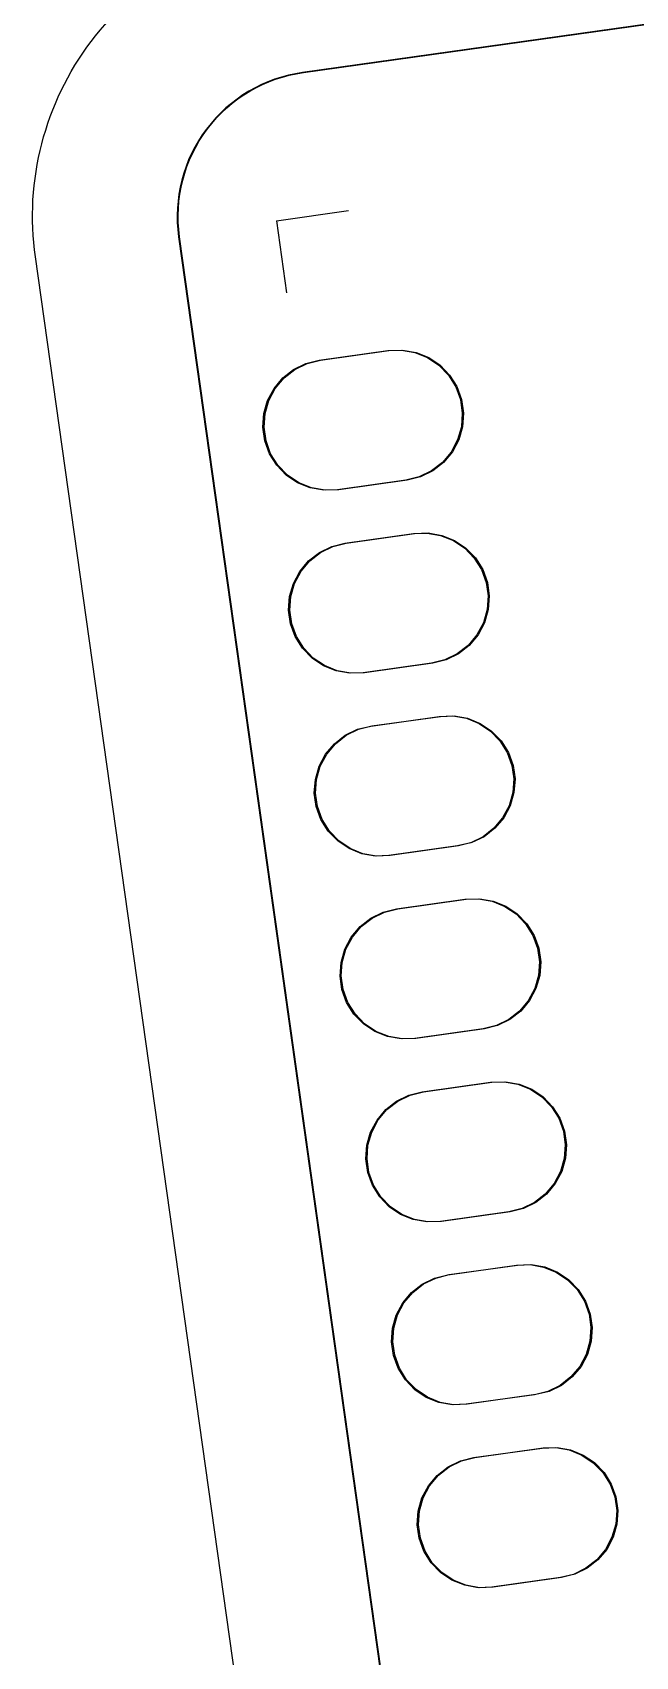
# Model space of a CAD drawing. Header units: inches. Extents: x 5 to 159, y 7 to 116.
# Drawn here: x 5.05 to 13.33, y 64.28 to 86.62 of the extents above; entities that cross this region are included whole.
import ezdxf

# ---------------------------------------------------------------- set-up
doc = ezdxf.new("R2010")
doc.units = ezdxf.units.IN
doc.header["$MEASUREMENT"] = 0
doc.layers.add('KICAD_EXPORT', color=12, linetype='Continuous')
doc.layers.add('OUTLINE_CURVED', color=6, linetype='Continuous')

msp = doc.modelspace()

# ---------------------------------------------------------------- linework, layer by layer
at = {"layer": 'KICAD_EXPORT', "linetype": 'Continuous'}
for p, q in [((41.778, 90.707), (8.76, 86.067)), ((8.401, 84.027), (9.392, 84.167)), ((8.401, 84.027), (8.541, 83.037)), ((7.058, 83.808), (12.555, 44.693)), ((8.99, 82.111), (9.93, 82.243)), ((9.006, 82.111), (9.947, 82.243)), ((9.93, 82.243), (10.118, 82.249)), ((9.947, 82.243), (10.135, 82.25)), ((10.118, 82.249), (10.304, 82.217)), ((10.135, 82.25), (10.32, 82.217)), ((10.304, 82.217), (10.478, 82.146)), ((10.32, 82.217), (10.495, 82.147)), ((8.49, 81.867), (8.638, 81.983)), ((8.506, 81.867), (8.654, 81.983)), ((8.638, 81.983), (8.807, 82.065)), ((8.654, 81.983), (8.824, 82.066)), ((8.807, 82.065), (8.99, 82.111)), ((8.824, 82.066), (9.006, 82.111)), ((10.478, 82.146), (10.634, 82.041)), ((10.495, 82.147), (10.651, 82.042)), ((10.634, 82.041), (10.765, 81.906)), ((10.651, 82.042), (10.781, 81.906)), ((8.369, 81.723), (8.49, 81.867)), ((8.385, 81.723), (8.506, 81.867)), ((10.765, 81.906), (10.865, 81.746)), ((10.781, 81.906), (10.881, 81.747)), ((10.865, 81.746), (10.929, 81.569)), ((10.881, 81.747), (10.945, 81.57)), ((8.229, 81.376), (8.28, 81.556)), ((8.245, 81.376), (8.297, 81.557)), ((8.28, 81.556), (8.369, 81.723)), ((8.297, 81.557), (8.385, 81.723)), ((10.929, 81.569), (10.955, 81.383)), ((10.945, 81.57), (10.972, 81.384)), ((8.215, 81.188), (8.229, 81.376)), ((8.232, 81.189), (8.245, 81.376)), ((10.955, 81.383), (10.942, 81.195)), ((10.972, 81.384), (10.958, 81.196)), ((8.242, 81.002), (8.215, 81.188)), ((8.258, 81.002), (8.232, 81.189)), ((10.942, 81.195), (10.89, 81.014)), ((10.958, 81.196), (10.907, 81.015)), ((8.306, 80.825), (8.242, 81.002)), ((8.322, 80.825), (8.258, 81.002)), ((10.802, 80.848), (10.681, 80.704)), ((10.818, 80.849), (10.697, 80.705)), ((10.89, 81.014), (10.802, 80.848)), ((10.907, 81.015), (10.818, 80.849)), ((8.406, 80.665), (8.306, 80.825)), ((8.422, 80.666), (8.322, 80.825)), ((8.536, 80.53), (8.406, 80.665)), ((8.553, 80.53), (8.422, 80.666)), ((10.681, 80.704), (10.533, 80.588)), ((10.697, 80.705), (10.549, 80.589)), ((8.692, 80.425), (8.536, 80.53)), ((8.709, 80.425), (8.553, 80.53)), ((8.867, 80.354), (8.692, 80.425)), ((8.883, 80.355), (8.709, 80.425)), ((10.181, 80.46), (9.24, 80.328)), ((10.197, 80.461), (9.257, 80.329)), ((10.363, 80.506), (10.181, 80.46)), ((10.38, 80.506), (10.197, 80.461)), ((10.533, 80.588), (10.363, 80.506)), ((10.549, 80.589), (10.38, 80.506)), ((9.052, 80.322), (8.867, 80.354)), ((9.069, 80.322), (8.883, 80.355)), ((9.24, 80.328), (9.052, 80.322)), ((9.257, 80.329), (9.069, 80.322)), ((10.284, 79.728), (10.472, 79.734)), ((10.3, 79.728), (10.488, 79.735)), ((10.472, 79.734), (10.657, 79.701)), ((10.488, 79.735), (10.674, 79.702)), ((8.991, 79.467), (9.161, 79.55)), ((9.008, 79.468), (9.177, 79.55)), ((9.161, 79.55), (9.343, 79.595)), ((9.177, 79.55), (9.36, 79.596)), ((9.343, 79.595), (10.284, 79.728)), ((9.36, 79.596), (10.3, 79.728)), ((10.657, 79.701), (10.832, 79.631)), ((10.674, 79.702), (10.848, 79.632)), ((10.832, 79.631), (10.988, 79.526)), ((10.848, 79.632), (11.004, 79.526)), ((10.988, 79.526), (11.118, 79.39)), ((11.004, 79.526), (11.135, 79.391)), ((8.722, 79.207), (8.843, 79.351)), ((8.739, 79.208), (8.86, 79.352)), ((8.843, 79.351), (8.991, 79.467)), ((8.86, 79.352), (9.008, 79.468)), ((11.118, 79.39), (11.218, 79.231)), ((11.135, 79.391), (11.235, 79.231)), ((8.634, 79.041), (8.722, 79.207)), ((8.65, 79.042), (8.739, 79.208)), ((11.218, 79.231), (11.282, 79.054)), ((11.235, 79.231), (11.299, 79.055)), ((8.569, 78.673), (8.582, 78.86)), ((8.582, 78.86), (8.634, 79.041)), ((8.585, 78.673), (8.599, 78.861)), ((8.599, 78.861), (8.65, 79.042)), ((11.282, 79.054), (11.309, 78.868)), ((11.309, 78.868), (11.295, 78.68)), ((11.299, 79.055), (11.325, 78.868)), ((11.325, 78.868), (11.312, 78.681)), ((8.595, 78.486), (8.569, 78.673)), ((8.612, 78.487), (8.585, 78.673)), ((11.295, 78.68), (11.244, 78.499)), ((11.312, 78.681), (11.26, 78.5)), ((8.659, 78.31), (8.595, 78.486)), ((8.676, 78.31), (8.612, 78.487)), ((11.244, 78.499), (11.155, 78.333)), ((11.26, 78.5), (11.172, 78.334)), ((8.759, 78.15), (8.659, 78.31)), ((8.776, 78.151), (8.676, 78.31)), ((11.034, 78.189), (10.886, 78.073)), ((11.051, 78.189), (10.903, 78.074)), ((11.155, 78.333), (11.034, 78.189)), ((11.172, 78.334), (11.051, 78.189)), ((8.89, 78.015), (8.759, 78.15)), ((8.906, 78.015), (8.776, 78.151)), ((9.046, 77.909), (8.89, 78.015)), ((9.062, 77.91), (8.906, 78.015)), ((10.534, 77.945), (9.594, 77.813)), ((10.551, 77.946), (9.61, 77.813)), ((10.717, 77.991), (10.534, 77.945)), ((10.733, 77.991), (10.551, 77.946)), ((10.886, 78.073), (10.717, 77.991)), ((10.903, 78.074), (10.733, 77.991)), ((9.22, 77.839), (9.046, 77.909)), ((9.237, 77.84), (9.062, 77.91)), ((9.406, 77.806), (9.22, 77.839)), ((9.422, 77.807), (9.237, 77.84)), ((9.594, 77.813), (9.406, 77.806)), ((9.61, 77.813), (9.422, 77.807)), ((9.514, 77.035), (9.697, 77.08)), ((9.531, 77.035), (9.713, 77.081)), ((9.697, 77.08), (10.637, 77.212)), ((9.713, 77.081), (10.654, 77.213)), ((10.637, 77.212), (10.825, 77.219)), ((10.654, 77.213), (10.842, 77.219)), ((10.825, 77.219), (11.011, 77.186)), ((10.842, 77.219), (11.027, 77.187)), ((11.011, 77.186), (11.185, 77.116)), ((11.027, 77.187), (11.202, 77.116)), ((11.185, 77.116), (11.341, 77.01)), ((11.202, 77.116), (11.358, 77.011)), ((9.076, 76.692), (9.197, 76.836)), ((9.092, 76.693), (9.213, 76.837)), ((9.197, 76.836), (9.345, 76.952)), ((9.213, 76.837), (9.361, 76.953)), ((9.345, 76.952), (9.514, 77.035)), ((9.361, 76.953), (9.531, 77.035)), ((11.341, 77.01), (11.472, 76.875)), ((11.358, 77.011), (11.488, 76.876)), ((11.472, 76.875), (11.572, 76.716)), ((11.488, 76.876), (11.588, 76.716)), ((8.987, 76.526), (9.076, 76.692)), ((9.004, 76.527), (9.092, 76.693)), ((11.572, 76.716), (11.636, 76.539)), ((11.588, 76.716), (11.652, 76.539)), ((8.936, 76.345), (8.987, 76.526)), ((8.952, 76.346), (9.004, 76.527)), ((11.636, 76.539), (11.662, 76.352)), ((11.652, 76.539), (11.679, 76.353)), ((8.922, 76.157), (8.936, 76.345)), ((8.949, 75.971), (8.922, 76.157)), ((8.939, 76.158), (8.952, 76.346)), ((8.965, 75.972), (8.939, 76.158)), ((11.649, 76.165), (11.597, 75.984)), ((11.665, 76.165), (11.614, 75.984)), ((11.662, 76.352), (11.649, 76.165)), ((11.679, 76.353), (11.665, 76.165)), ((9.013, 75.794), (8.949, 75.971)), ((9.029, 75.795), (8.965, 75.972)), ((11.597, 75.984), (11.509, 75.818)), ((11.614, 75.984), (11.525, 75.818)), ((9.113, 75.635), (9.013, 75.794)), ((9.129, 75.635), (9.029, 75.795)), ((11.509, 75.818), (11.388, 75.674)), ((11.525, 75.818), (11.404, 75.674)), ((9.243, 75.499), (9.113, 75.635)), ((9.26, 75.5), (9.129, 75.635)), ((9.399, 75.394), (9.243, 75.499)), ((9.416, 75.395), (9.26, 75.5)), ((11.24, 75.558), (11.07, 75.475)), ((11.256, 75.558), (11.087, 75.476)), ((11.388, 75.674), (11.24, 75.558)), ((11.404, 75.674), (11.256, 75.558)), ((9.574, 75.324), (9.399, 75.394)), ((9.59, 75.324), (9.416, 75.395)), ((9.759, 75.291), (9.574, 75.324)), ((9.776, 75.292), (9.59, 75.324)), ((9.947, 75.298), (9.759, 75.291)), ((9.964, 75.298), (9.776, 75.292)), ((10.888, 75.43), (9.947, 75.298)), ((10.904, 75.43), (9.964, 75.298)), ((11.07, 75.475), (10.888, 75.43)), ((11.087, 75.476), (10.904, 75.43)), ((10.05, 74.565), (10.991, 74.697)), ((10.067, 74.565), (11.007, 74.698)), ((10.991, 74.697), (11.179, 74.704)), ((11.007, 74.698), (11.195, 74.704)), ((11.179, 74.704), (11.364, 74.671)), ((11.195, 74.704), (11.381, 74.671)), ((11.364, 74.671), (11.539, 74.6)), ((11.381, 74.671), (11.555, 74.601)), ((11.539, 74.6), (11.695, 74.495)), ((11.555, 74.601), (11.711, 74.496)), ((9.55, 74.321), (9.698, 74.437)), ((9.567, 74.322), (9.715, 74.437)), ((9.698, 74.437), (9.868, 74.519)), ((9.715, 74.437), (9.884, 74.52)), ((9.868, 74.519), (10.05, 74.565)), ((9.884, 74.52), (10.067, 74.565)), ((11.695, 74.495), (11.825, 74.36)), ((11.711, 74.496), (11.842, 74.36)), ((9.341, 74.011), (9.429, 74.177)), ((9.357, 74.011), (9.446, 74.177)), ((9.429, 74.177), (9.55, 74.321)), ((9.446, 74.177), (9.567, 74.322)), ((11.825, 74.36), (11.925, 74.2)), ((11.842, 74.36), (11.942, 74.201)), ((11.925, 74.2), (11.989, 74.023)), ((11.942, 74.201), (12.006, 74.024)), ((9.289, 73.83), (9.341, 74.011)), ((9.306, 73.83), (9.357, 74.011)), ((11.989, 74.023), (12.016, 73.837)), ((12.006, 74.024), (12.032, 73.838)), ((9.276, 73.642), (9.289, 73.83)), ((9.292, 73.643), (9.306, 73.83)), ((12.016, 73.837), (12.002, 73.649)), ((12.032, 73.838), (12.019, 73.65)), ((9.302, 73.456), (9.276, 73.642)), ((9.319, 73.456), (9.292, 73.643)), ((12.002, 73.649), (11.951, 73.469)), ((12.019, 73.65), (11.967, 73.469)), ((9.366, 73.279), (9.302, 73.456)), ((9.383, 73.28), (9.319, 73.456)), ((9.466, 73.119), (9.366, 73.279)), ((9.483, 73.12), (9.383, 73.28)), ((11.862, 73.302), (11.741, 73.158)), ((11.879, 73.303), (11.758, 73.159)), ((11.951, 73.469), (11.862, 73.302)), ((11.967, 73.469), (11.879, 73.303)), ((9.597, 72.984), (9.466, 73.119)), ((9.613, 72.985), (9.483, 73.12)), ((11.593, 73.042), (11.424, 72.96)), ((11.61, 73.043), (11.44, 72.961)), ((11.741, 73.158), (11.593, 73.042)), ((11.758, 73.159), (11.61, 73.043)), ((9.753, 72.879), (9.597, 72.984)), ((9.769, 72.879), (9.613, 72.985)), ((9.927, 72.808), (9.753, 72.879)), ((9.944, 72.809), (9.769, 72.879)), ((10.113, 72.776), (9.927, 72.808)), ((10.129, 72.776), (9.944, 72.809)), ((11.241, 72.914), (10.301, 72.782)), ((11.258, 72.915), (10.317, 72.783)), ((11.424, 72.96), (11.241, 72.914)), ((11.44, 72.961), (11.258, 72.915)), ((10.301, 72.782), (10.113, 72.776)), ((10.317, 72.783), (10.129, 72.776)), ((10.404, 72.049), (11.344, 72.182)), ((10.42, 72.05), (11.361, 72.182)), ((11.344, 72.182), (11.532, 72.188)), ((11.361, 72.182), (11.549, 72.189)), ((11.532, 72.188), (11.718, 72.156)), ((11.549, 72.189), (11.734, 72.156)), ((11.718, 72.156), (11.892, 72.085)), ((11.734, 72.156), (11.909, 72.086)), ((9.904, 71.806), (10.052, 71.921)), ((9.92, 71.806), (10.068, 71.922)), ((10.052, 71.921), (10.221, 72.004)), ((10.068, 71.922), (10.238, 72.005)), ((10.221, 72.004), (10.404, 72.049)), ((10.238, 72.005), (10.42, 72.05)), ((11.892, 72.085), (12.048, 71.98)), ((11.909, 72.086), (12.065, 71.98)), ((12.048, 71.98), (12.179, 71.845)), ((12.065, 71.98), (12.195, 71.845)), ((9.783, 71.661), (9.904, 71.806)), ((9.799, 71.662), (9.92, 71.806)), ((12.179, 71.845), (12.279, 71.685)), ((12.195, 71.845), (12.295, 71.686)), ((9.643, 71.314), (9.694, 71.495)), ((9.659, 71.315), (9.711, 71.496)), ((9.694, 71.495), (9.783, 71.661)), ((9.711, 71.496), (9.799, 71.662)), ((12.279, 71.685), (12.343, 71.508)), ((12.295, 71.686), (12.359, 71.509)), ((12.343, 71.508), (12.369, 71.322)), ((12.359, 71.509), (12.386, 71.322)), ((9.629, 71.127), (9.643, 71.314)), ((9.646, 71.127), (9.659, 71.315)), ((12.369, 71.322), (12.356, 71.134)), ((12.386, 71.322), (12.372, 71.135)), ((9.656, 70.94), (9.629, 71.127)), ((9.672, 70.941), (9.646, 71.127)), ((12.356, 71.134), (12.304, 70.953)), ((12.372, 71.135), (12.321, 70.954)), ((9.72, 70.764), (9.656, 70.94)), ((9.736, 70.764), (9.672, 70.941)), ((12.304, 70.953), (12.216, 70.787)), ((12.321, 70.954), (12.232, 70.788)), ((9.82, 70.604), (9.72, 70.764)), ((9.836, 70.605), (9.736, 70.764)), ((9.95, 70.469), (9.82, 70.604)), ((9.967, 70.469), (9.836, 70.605)), ((12.095, 70.643), (11.947, 70.527)), ((12.111, 70.644), (11.963, 70.528)), ((12.216, 70.787), (12.095, 70.643)), ((12.232, 70.788), (12.111, 70.644)), ((10.106, 70.364), (9.95, 70.469)), ((10.123, 70.364), (9.967, 70.469)), ((10.281, 70.293), (10.106, 70.364)), ((10.297, 70.294), (10.123, 70.364)), ((11.595, 70.399), (10.654, 70.267)), ((11.611, 70.4), (10.671, 70.268)), ((11.777, 70.445), (11.595, 70.399)), ((11.794, 70.445), (11.611, 70.4)), ((11.947, 70.527), (11.777, 70.445)), ((11.963, 70.528), (11.794, 70.445)), ((10.466, 70.26), (10.281, 70.293)), ((10.483, 70.261), (10.297, 70.294)), ((10.654, 70.267), (10.466, 70.26)), ((10.671, 70.268), (10.483, 70.261)), ((10.405, 69.406), (10.575, 69.489)), ((10.422, 69.407), (10.591, 69.489)), ((10.575, 69.489), (10.757, 69.534)), ((10.591, 69.489), (10.774, 69.535)), ((10.757, 69.534), (11.698, 69.666)), ((10.774, 69.535), (11.714, 69.667)), ((11.698, 69.666), (11.886, 69.673)), ((11.714, 69.667), (11.902, 69.674)), ((11.886, 69.673), (12.071, 69.64)), ((11.902, 69.674), (12.088, 69.641)), ((12.071, 69.64), (12.246, 69.57)), ((12.088, 69.641), (12.262, 69.57)), ((12.246, 69.57), (12.402, 69.465)), ((12.262, 69.57), (12.418, 69.465)), ((12.402, 69.465), (12.532, 69.329)), ((12.418, 69.465), (12.549, 69.33)), ((10.136, 69.146), (10.257, 69.29)), ((10.153, 69.147), (10.274, 69.291)), ((10.257, 69.29), (10.405, 69.406)), ((10.274, 69.291), (10.422, 69.407)), ((12.532, 69.329), (12.632, 69.17)), ((12.549, 69.33), (12.649, 69.17)), ((10.048, 68.98), (10.136, 69.146)), ((10.064, 68.981), (10.153, 69.147)), ((12.632, 69.17), (12.696, 68.993)), ((12.649, 69.17), (12.713, 68.993)), ((9.983, 68.612), (9.996, 68.799)), ((9.996, 68.799), (10.048, 68.98)), ((9.999, 68.612), (10.013, 68.8)), ((10.013, 68.8), (10.064, 68.981)), ((12.696, 68.993), (12.723, 68.807)), ((12.723, 68.807), (12.709, 68.619)), ((12.713, 68.993), (12.739, 68.807)), ((12.739, 68.807), (12.726, 68.619)), ((10.009, 68.425), (9.983, 68.612)), ((10.026, 68.426), (9.999, 68.612)), ((12.709, 68.619), (12.658, 68.438)), ((12.726, 68.619), (12.674, 68.439)), ((10.073, 68.248), (10.009, 68.425)), ((10.09, 68.249), (10.026, 68.426)), ((12.658, 68.438), (12.569, 68.272)), ((12.674, 68.439), (12.586, 68.272)), ((10.173, 68.089), (10.073, 68.248)), ((10.19, 68.089), (10.09, 68.249)), ((12.448, 68.128), (12.3, 68.012)), ((12.465, 68.128), (12.317, 68.013)), ((12.569, 68.272), (12.448, 68.128)), ((12.586, 68.272), (12.465, 68.128)), ((10.304, 67.953), (10.173, 68.089)), ((10.32, 67.954), (10.19, 68.089)), ((10.46, 67.848), (10.304, 67.953)), ((10.476, 67.849), (10.32, 67.954)), ((12.131, 67.929), (11.948, 67.884)), ((12.147, 67.93), (11.965, 67.885)), ((12.3, 68.012), (12.131, 67.929)), ((12.317, 68.013), (12.147, 67.93)), ((10.634, 67.778), (10.46, 67.848)), ((10.651, 67.778), (10.476, 67.849)), ((10.82, 67.745), (10.634, 67.778)), ((10.836, 67.746), (10.651, 67.778)), ((11.008, 67.752), (10.82, 67.745)), ((11.024, 67.752), (10.836, 67.746)), ((11.948, 67.884), (11.008, 67.752)), ((11.965, 67.885), (11.024, 67.752)), ((10.928, 66.973), (11.111, 67.019)), ((10.945, 66.974), (11.127, 67.019)), ((11.111, 67.019), (12.051, 67.151)), ((11.127, 67.019), (12.068, 67.152)), ((12.051, 67.151), (12.239, 67.158)), ((12.068, 67.152), (12.256, 67.158)), ((12.239, 67.158), (12.425, 67.125)), ((12.256, 67.158), (12.441, 67.126)), ((12.425, 67.125), (12.599, 67.055)), ((12.441, 67.126), (12.616, 67.055)), ((12.599, 67.055), (12.755, 66.949)), ((12.616, 67.055), (12.772, 66.95)), ((10.611, 66.775), (10.759, 66.891)), ((10.627, 66.776), (10.775, 66.891)), ((10.759, 66.891), (10.928, 66.973)), ((10.775, 66.891), (10.945, 66.974)), ((12.755, 66.949), (12.886, 66.814)), ((12.772, 66.95), (12.902, 66.815)), ((12.886, 66.814), (12.986, 66.654)), ((12.902, 66.815), (13.002, 66.655)), ((10.401, 66.465), (10.49, 66.631)), ((10.418, 66.465), (10.506, 66.632)), ((10.49, 66.631), (10.611, 66.775)), ((10.506, 66.632), (10.627, 66.776)), ((12.986, 66.654), (13.05, 66.478)), ((13.002, 66.655), (13.066, 66.478)), ((10.35, 66.284), (10.401, 66.465)), ((10.366, 66.285), (10.418, 66.465)), ((13.05, 66.478), (13.076, 66.291)), ((13.066, 66.478), (13.093, 66.292)), ((10.336, 66.096), (10.35, 66.284)), ((10.353, 66.097), (10.366, 66.285)), ((13.076, 66.291), (13.063, 66.104)), ((13.093, 66.292), (13.079, 66.104)), ((10.363, 65.91), (10.336, 66.096)), ((10.379, 65.911), (10.353, 66.097)), ((10.427, 65.733), (10.363, 65.91)), ((10.443, 65.734), (10.379, 65.911)), ((13.011, 65.923), (12.923, 65.757)), ((13.028, 65.923), (12.939, 65.757)), ((13.063, 66.104), (13.011, 65.923)), ((13.079, 66.104), (13.028, 65.923)), ((10.527, 65.574), (10.427, 65.733)), ((10.543, 65.574), (10.443, 65.734)), ((12.923, 65.757), (12.802, 65.612)), ((12.939, 65.757), (12.818, 65.613)), ((10.657, 65.438), (10.527, 65.574)), ((10.674, 65.439), (10.543, 65.574)), ((10.813, 65.333), (10.657, 65.438)), ((10.83, 65.334), (10.674, 65.439)), ((12.654, 65.497), (12.484, 65.414)), ((12.67, 65.497), (12.501, 65.415)), ((12.802, 65.612), (12.654, 65.497)), ((12.818, 65.613), (12.67, 65.497)), ((10.988, 65.263), (10.813, 65.333)), ((11.004, 65.263), (10.83, 65.334)), ((11.173, 65.23), (10.988, 65.263)), ((11.19, 65.23), (11.004, 65.263)), ((11.361, 65.236), (11.173, 65.23)), ((11.378, 65.237), (11.19, 65.23)), ((12.302, 65.369), (11.361, 65.236)), ((12.318, 65.369), (11.378, 65.237)), ((12.484, 65.414), (12.302, 65.369)), ((12.501, 65.415), (12.318, 65.369))]:
    msp.add_line(p, q, dxfattribs=at)
at = {"layer": 'KICAD_EXPORT'}
msp.add_arc((9.038, 84.086), 2, 97.999, 188.003, dxfattribs=at)
at = {"layer": 'OUTLINE_CURVED'}
for points in [[(87.662, 37.07), (35.867, 29.791, -0.414214), (31.35, 33.195), (30.793, 37.156, 0.414208), (24.017, 42.262), (15.104, 41.01, -0.414208), (10.586, 44.414), (5.089, 83.53, -0.414214), (8.493, 88.047), (41.511, 92.687, 0.393912), (44.945, 96.928), (44.541, 102.695, -0.414214), (48.252, 106.964), (64.813, 108.122, 0.39391), (66.673, 110.117), (66.673, 112.125, -0.414214), (70.673, 116.125)], [(87.383, 39.051), (35.589, 31.772, -0.414214), (33.33, 33.474), (32.774, 37.434, 0.414208), (23.738, 44.243), (14.826, 42.99, -0.414208), (12.567, 44.693), (7.07, 83.808, -0.414214), (8.772, 86.067), (41.789, 90.707, 0.393912), (46.94, 97.067), (46.536, 102.834, -0.414214), (48.392, 104.969), (64.952, 106.127, 0.39391), (68.673, 110.117), (68.673, 112.125, -0.414214), (70.673, 114.125)]]:
    msp.add_lwpolyline(points, format="xyb", dxfattribs=at)

doc.saveas('drawing.dxf')
